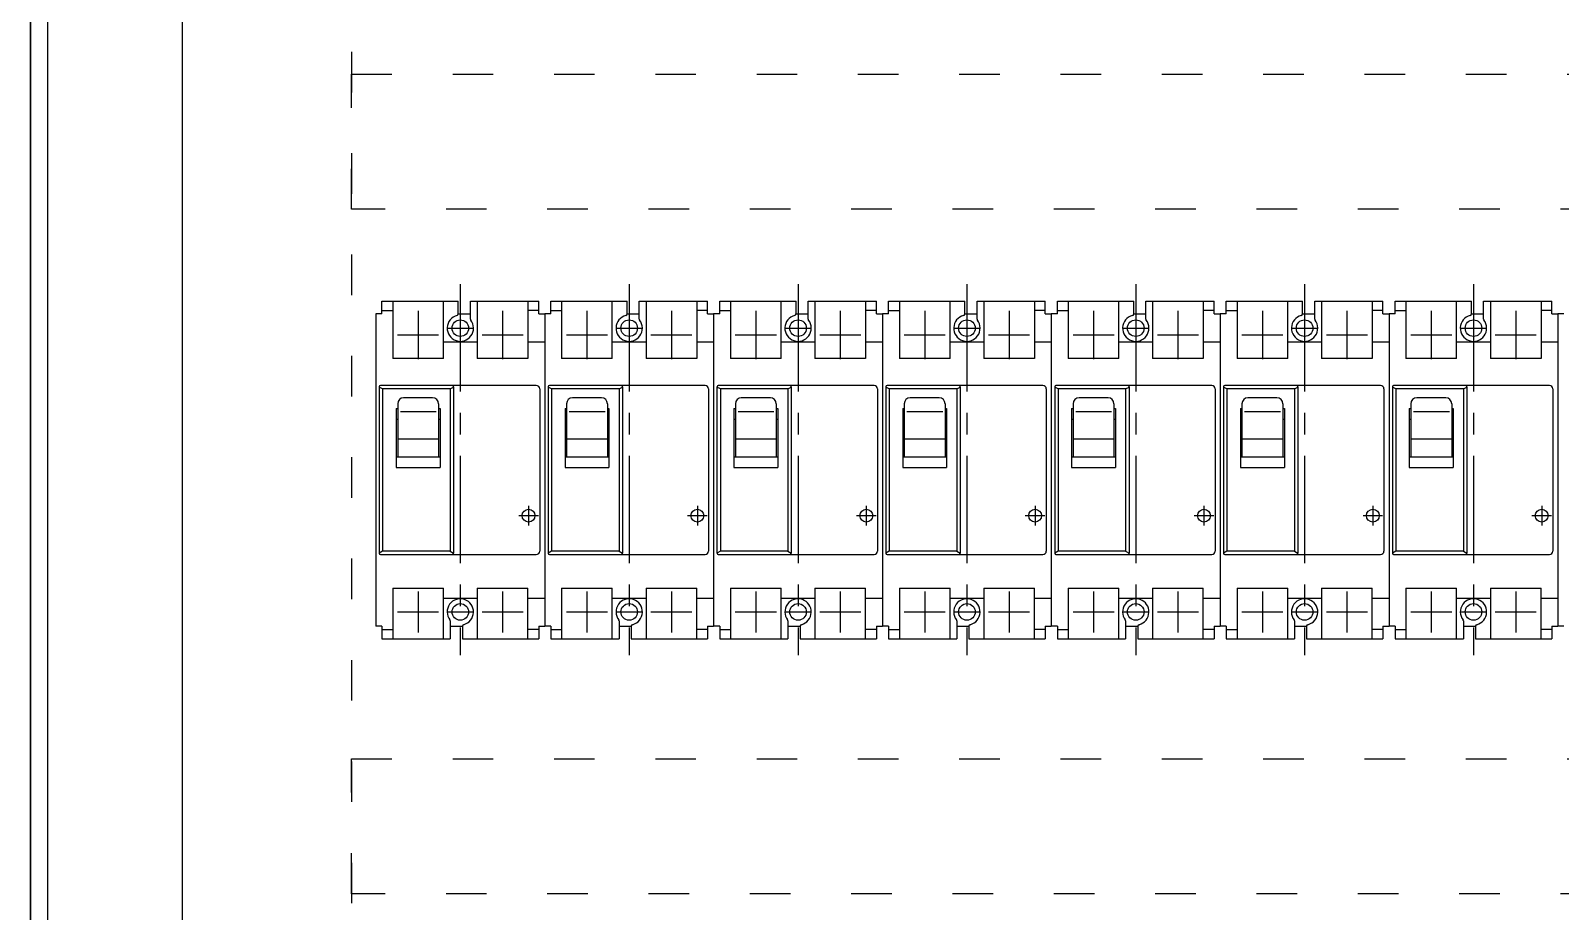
# Model space of a CAD drawing. Header units: millimetres. Extents: x 14879 to 38758, y -20740 to 1136.
# Drawn here: x 37317.1 to 37770.1, y -7125.3 to -6864.5 of the extents above; entities that cross this region are included whole.
import ezdxf

# ---------------------------------------------------------------- set-up
doc = ezdxf.new("R2010")
doc.units = ezdxf.units.MM
doc.linetypes.add('ACAD_ISO03W100', pattern=[30, 12, -18])
doc.linetypes.add('CENTER', pattern=[50.8, 31.75, -6.35, 6.35, -6.35])
doc.layers.add('F01_OUT', color=6, linetype='Continuous')
doc.layers.add('F03_CNT', color=1, linetype='CENTER')

msp = doc.modelspace()

# ---------------------------------------------------------------- linework, layer by layer
for p, q in [((37317.11, -5903.36), (37317.11, -7858.36)), ((37317.11, -7903.36), (37317.11, -5903.36)), ((37317.11, -7903.36), (37317.11, -5903.36)), ((37317.11, -5903.36), (37317.11, -7858.36)), ((37317.11, -7903.36), (37317.11, -5903.36)), ((37317.11, -5903.36), (37317.11, -7858.36)), ((37322.11, -5908.36), (37322.11, -7898.36)), ((37362.11, -7858.36), (37362.11, -5948.36))]:
    msp.add_line(p, q)
at = {"color": 1, "linetype": 'ACAD_ISO03W100'}
for points in [[(37362.11, -6510.84), (37412.11, -6510.84), (37412.11, -7776.75), (37362.11, -7776.75)], [(37412.11, -6917.42), (37412.11, -6877.42), (38022.12, -6877.42), (38022.12, -6917.42)], [(37412.11, -7120.06), (37412.11, -7080.06), (38022.12, -7080.06), (38022.12, -7120.06)]]:
    msp.add_lwpolyline(points, close=True, dxfattribs=at)
at = {"layer": 'F01_OUT'}
for p, q in [((37421.16, -6948.36), (37419.36, -6948.36)), ((37419.36, -6948.36), (37419.36, -7040.86)), ((37421.16, -6948.36), (37421.16, -6944.61)), ((37421.16, -6944.61), (37443.76, -6944.61)), ((37421.16, -6947.41), (37424.36, -6947.41)), ((37424.36, -6944.61), (37424.36, -6961.61)), ((37439.36, -6961.61), (37439.36, -6944.61)), ((37443.76, -6948.35), (37443.76, -6944.61)), ((37443.76, -6948.36), (37447.36, -6948.36)), ((37447.36, -6949.94), (37447.36, -6944.61)), ((37447.36, -6944.61), (37467.56, -6944.61)), ((37449.36, -6944.61), (37449.36, -6961.61)), ((37464.36, -6944.61), (37464.36, -6961.61)), ((37467.56, -6947.41), (37464.36, -6947.41)), ((37467.56, -6948.36), (37467.56, -6944.61)), ((37467.56, -6948.36), (37469.36, -6948.36)), ((37469.36, -6948.36), (37469.36, -7040.86)), ((37471.16, -6948.36), (37469.36, -6948.36)), ((37469.36, -6948.36), (37469.36, -7040.86)), ((37471.16, -6948.36), (37471.16, -6944.61)), ((37471.16, -6944.61), (37493.76, -6944.61)), ((37471.16, -6947.41), (37474.36, -6947.41)), ((37474.36, -6944.61), (37474.36, -6961.61)), ((37489.36, -6961.61), (37489.36, -6944.61)), ((37493.76, -6948.35), (37493.76, -6944.61)), ((37493.76, -6948.36), (37497.36, -6948.36)), ((37497.36, -6949.94), (37497.36, -6944.61)), ((37497.36, -6944.61), (37517.56, -6944.61)), ((37499.36, -6944.61), (37499.36, -6961.61)), ((37514.36, -6944.61), (37514.36, -6961.61)), ((37517.56, -6947.41), (37514.36, -6947.41)), ((37517.56, -6948.36), (37517.56, -6944.61)), ((37517.56, -6948.36), (37519.36, -6948.36)), ((37519.36, -6948.36), (37519.36, -7040.86)), ((37521.16, -6948.36), (37519.36, -6948.36)), ((37519.36, -6948.36), (37519.36, -7040.86)), ((37521.16, -6948.36), (37521.16, -6944.61)), ((37521.16, -6944.61), (37543.76, -6944.61)), ((37521.16, -6947.41), (37524.36, -6947.41)), ((37524.36, -6944.61), (37524.36, -6961.61)), ((37539.36, -6961.61), (37539.36, -6944.61)), ((37543.76, -6948.35), (37543.76, -6944.61)), ((37543.76, -6948.36), (37547.36, -6948.36)), ((37547.36, -6949.94), (37547.36, -6944.61)), ((37547.36, -6944.61), (37567.56, -6944.61)), ((37549.36, -6944.61), (37549.36, -6961.61)), ((37564.36, -6944.61), (37564.36, -6961.61)), ((37567.56, -6947.41), (37564.36, -6947.41)), ((37567.56, -6948.36), (37567.56, -6944.61)), ((37567.56, -6948.36), (37569.36, -6948.36)), ((37569.36, -6948.36), (37569.36, -7040.86)), ((37571.16, -6948.36), (37569.36, -6948.36)), ((37569.36, -6948.36), (37569.36, -7040.86)), ((37571.16, -6948.36), (37571.16, -6944.61)), ((37571.16, -6944.61), (37593.76, -6944.61)), ((37571.16, -6947.41), (37574.36, -6947.41)), ((37574.36, -6944.61), (37574.36, -6961.61)), ((37589.36, -6961.61), (37589.36, -6944.61)), ((37593.76, -6948.35), (37593.76, -6944.61)), ((37593.76, -6948.36), (37597.36, -6948.36)), ((37597.36, -6949.94), (37597.36, -6944.61)), ((37597.36, -6944.61), (37617.56, -6944.61)), ((37599.36, -6944.61), (37599.36, -6961.61)), ((37614.36, -6944.61), (37614.36, -6961.61)), ((37617.56, -6947.41), (37614.36, -6947.41)), ((37617.56, -6948.36), (37617.56, -6944.61)), ((37617.56, -6948.36), (37619.36, -6948.36)), ((37619.36, -6948.36), (37619.36, -7040.86)), ((37621.16, -6948.36), (37619.36, -6948.36)), ((37619.36, -6948.36), (37619.36, -7040.86)), ((37621.16, -6948.36), (37621.16, -6944.61)), ((37621.16, -6944.61), (37643.76, -6944.61)), ((37621.16, -6947.41), (37624.36, -6947.41)), ((37624.36, -6944.61), (37624.36, -6961.61)), ((37639.36, -6961.61), (37639.36, -6944.61)), ((37643.76, -6948.35), (37643.76, -6944.61)), ((37643.76, -6948.36), (37647.36, -6948.36)), ((37647.36, -6949.94), (37647.36, -6944.61)), ((37647.36, -6944.61), (37667.56, -6944.61)), ((37649.36, -6944.61), (37649.36, -6961.61)), ((37664.36, -6944.61), (37664.36, -6961.61)), ((37667.56, -6947.41), (37664.36, -6947.41)), ((37667.56, -6948.36), (37667.56, -6944.61)), ((37667.56, -6948.36), (37669.36, -6948.36)), ((37669.36, -6948.36), (37669.36, -7040.86)), ((37671.16, -6948.36), (37669.36, -6948.36)), ((37669.36, -6948.36), (37669.36, -7040.86)), ((37671.16, -6948.36), (37671.16, -6944.61)), ((37671.16, -6944.61), (37693.76, -6944.61)), ((37671.16, -6947.41), (37674.36, -6947.41)), ((37674.36, -6944.61), (37674.36, -6961.61)), ((37689.36, -6961.61), (37689.36, -6944.61)), ((37693.76, -6948.35), (37693.76, -6944.61)), ((37693.76, -6948.36), (37697.36, -6948.36)), ((37697.36, -6949.94), (37697.36, -6944.61)), ((37697.36, -6944.61), (37717.56, -6944.61)), ((37699.36, -6944.61), (37699.36, -6961.61)), ((37714.36, -6944.61), (37714.36, -6961.61)), ((37717.56, -6947.41), (37714.36, -6947.41)), ((37717.56, -6948.36), (37717.56, -6944.61)), ((37717.56, -6948.36), (37719.36, -6948.36)), ((37719.36, -6948.36), (37719.36, -7040.86)), ((37721.16, -6948.36), (37719.36, -6948.36)), ((37719.36, -6948.36), (37719.36, -7040.86)), ((37721.16, -6948.36), (37721.16, -6944.61)), ((37721.16, -6944.61), (37743.76, -6944.61)), ((37721.16, -6947.41), (37724.36, -6947.41)), ((37724.36, -6944.61), (37724.36, -6961.61)), ((37739.36, -6961.61), (37739.36, -6944.61)), ((37743.76, -6948.35), (37743.76, -6944.61)), ((37743.76, -6948.36), (37747.36, -6948.36)), ((37747.36, -6949.94), (37747.36, -6944.61)), ((37747.36, -6944.61), (37767.56, -6944.61)), ((37749.36, -6944.61), (37749.36, -6961.61)), ((37764.36, -6944.61), (37764.36, -6961.61)), ((37767.56, -6947.41), (37764.36, -6947.41)), ((37767.56, -6948.36), (37767.56, -6944.61)), ((37767.56, -6948.36), (37769.36, -6948.36)), ((37769.36, -6948.36), (37769.36, -7040.86)), ((37771.16, -6948.36), (37769.36, -6948.36)), ((37769.36, -6948.36), (37769.36, -7040.86)), ((37449.36, -6956.71), (37439.36, -6956.71)), ((37469.36, -6956.71), (37464.36, -6956.71)), ((37499.36, -6956.71), (37489.36, -6956.71)), ((37519.36, -6956.71), (37514.36, -6956.71)), ((37549.36, -6956.71), (37539.36, -6956.71)), ((37569.36, -6956.71), (37564.36, -6956.71)), ((37599.36, -6956.71), (37589.36, -6956.71)), ((37619.36, -6956.71), (37614.36, -6956.71)), ((37649.36, -6956.71), (37639.36, -6956.71)), ((37669.36, -6956.71), (37664.36, -6956.71)), ((37699.36, -6956.71), (37689.36, -6956.71)), ((37719.36, -6956.71), (37714.36, -6956.71)), ((37749.36, -6956.71), (37739.36, -6956.71)), ((37769.36, -6956.71), (37764.36, -6956.71)), ((37439.36, -6961.61), (37424.36, -6961.61)), ((37464.36, -6961.61), (37449.36, -6961.61)), ((37489.36, -6961.61), (37474.36, -6961.61)), ((37514.36, -6961.61), (37499.36, -6961.61)), ((37539.36, -6961.61), (37524.36, -6961.61)), ((37564.36, -6961.61), (37549.36, -6961.61)), ((37589.36, -6961.61), (37574.36, -6961.61)), ((37614.36, -6961.61), (37599.36, -6961.61)), ((37639.36, -6961.61), (37624.36, -6961.61)), ((37664.36, -6961.61), (37649.36, -6961.61)), ((37689.36, -6961.61), (37674.36, -6961.61)), ((37714.36, -6961.61), (37699.36, -6961.61)), ((37739.36, -6961.61), (37724.36, -6961.61)), ((37764.36, -6961.61), (37749.36, -6961.61)), ((37420.36, -6969.96), (37420.36, -7019.25)), ((37421.36, -6970.61), (37420.36, -6970.03)), ((37466.86, -6969.61), (37420.72, -6969.61)), ((37441.36, -6970.61), (37421.36, -6970.61)), ((37421.36, -6970.61), (37421.36, -7018.61)), ((37441.36, -6970.61), (37442.36, -6970.03)), ((37441.36, -6970.61), (37441.36, -7018.61)), ((37442.36, -6969.96), (37442.36, -7019.25)), ((37467.86, -6970.61), (37467.86, -7018.61)), ((37470.36, -6969.96), (37470.36, -7019.25)), ((37471.36, -6970.61), (37470.36, -6970.03)), ((37516.86, -6969.61), (37470.72, -6969.61)), ((37491.36, -6970.61), (37471.36, -6970.61)), ((37471.36, -6970.61), (37471.36, -7018.61)), ((37491.36, -6970.61), (37492.36, -6970.03)), ((37491.36, -6970.61), (37491.36, -7018.61)), ((37492.36, -6969.96), (37492.36, -7019.25)), ((37517.86, -6970.61), (37517.86, -7018.61)), ((37520.36, -6969.96), (37520.36, -7019.25)), ((37521.36, -6970.61), (37520.36, -6970.03)), ((37566.86, -6969.61), (37520.72, -6969.61)), ((37541.36, -6970.61), (37521.36, -6970.61)), ((37521.36, -6970.61), (37521.36, -7018.61)), ((37541.36, -6970.61), (37542.36, -6970.03)), ((37541.36, -6970.61), (37541.36, -7018.61)), ((37542.36, -6969.96), (37542.36, -7019.25)), ((37567.86, -6970.61), (37567.86, -7018.61)), ((37570.36, -6969.96), (37570.36, -7019.25)), ((37571.36, -6970.61), (37570.36, -6970.03)), ((37616.86, -6969.61), (37570.72, -6969.61)), ((37591.36, -6970.61), (37571.36, -6970.61)), ((37571.36, -6970.61), (37571.36, -7018.61)), ((37591.36, -6970.61), (37592.36, -6970.03)), ((37591.36, -6970.61), (37591.36, -7018.61)), ((37592.36, -6969.96), (37592.36, -7019.25)), ((37617.86, -6970.61), (37617.86, -7018.61)), ((37620.36, -6969.96), (37620.36, -7019.25)), ((37621.36, -6970.61), (37620.36, -6970.03)), ((37666.86, -6969.61), (37620.72, -6969.61)), ((37641.36, -6970.61), (37621.36, -6970.61)), ((37621.36, -6970.61), (37621.36, -7018.61)), ((37641.36, -6970.61), (37642.36, -6970.03)), ((37641.36, -6970.61), (37641.36, -7018.61)), ((37642.36, -6969.96), (37642.36, -7019.25)), ((37667.86, -6970.61), (37667.86, -7018.61)), ((37670.36, -6969.96), (37670.36, -7019.25)), ((37671.36, -6970.61), (37670.36, -6970.03)), ((37716.86, -6969.61), (37670.72, -6969.61)), ((37691.36, -6970.61), (37671.36, -6970.61)), ((37671.36, -6970.61), (37671.36, -7018.61)), ((37691.36, -6970.61), (37692.36, -6970.03)), ((37691.36, -6970.61), (37691.36, -7018.61)), ((37692.36, -6969.96), (37692.36, -7019.25)), ((37717.86, -6970.61), (37717.86, -7018.61)), ((37720.36, -6969.96), (37720.36, -7019.25)), ((37721.36, -6970.61), (37720.36, -6970.03)), ((37766.86, -6969.61), (37720.72, -6969.61)), ((37741.36, -6970.61), (37721.36, -6970.61)), ((37721.36, -6970.61), (37721.36, -7018.61)), ((37741.36, -6970.61), (37742.36, -6970.03)), ((37741.36, -6970.61), (37741.36, -7018.61)), ((37742.36, -6969.96), (37742.36, -7019.25)), ((37767.86, -6970.61), (37767.86, -7018.61)), ((37425.81, -6974.97), (37425.81, -6990.71)), ((37436.16, -6973.22), (37427.56, -6973.22)), ((37437.91, -6974.97), (37437.91, -6990.71)), ((37475.81, -6974.97), (37475.81, -6990.71)), ((37486.16, -6973.22), (37477.56, -6973.22)), ((37487.91, -6974.97), (37487.91, -6990.71)), ((37525.81, -6974.97), (37525.81, -6990.71)), ((37536.16, -6973.22), (37527.56, -6973.22)), ((37537.91, -6974.97), (37537.91, -6990.71)), ((37575.81, -6974.97), (37575.81, -6990.71)), ((37586.16, -6973.22), (37577.56, -6973.22)), ((37587.91, -6974.97), (37587.91, -6990.71)), ((37625.81, -6974.97), (37625.81, -6990.71)), ((37636.16, -6973.22), (37627.56, -6973.22)), ((37637.91, -6974.97), (37637.91, -6990.71)), ((37675.81, -6974.97), (37675.81, -6990.71)), ((37686.16, -6973.22), (37677.56, -6973.22)), ((37687.91, -6974.97), (37687.91, -6990.71)), ((37725.81, -6974.97), (37725.81, -6990.71)), ((37736.16, -6973.22), (37727.56, -6973.22)), ((37737.91, -6974.97), (37737.91, -6990.71)), ((37425.36, -6976.36), (37425.36, -6993.86)), ((37425.36, -6976.36), (37425.81, -6976.36)), ((37425.36, -6979.51), (37425.81, -6979.51)), ((37437.22, -6977.33), (37426.6, -6977.33)), ((37437.91, -6976.36), (37438.36, -6976.36)), ((37437.91, -6979.51), (37438.36, -6979.51)), ((37438.36, -6976.36), (37438.36, -6993.86)), ((37475.36, -6976.36), (37475.36, -6993.86)), ((37475.36, -6976.36), (37475.81, -6976.36)), ((37475.36, -6979.51), (37475.81, -6979.51)), ((37487.22, -6977.33), (37476.6, -6977.33)), ((37487.91, -6976.36), (37488.36, -6976.36)), ((37487.91, -6979.51), (37488.36, -6979.51)), ((37488.36, -6976.36), (37488.36, -6993.86)), ((37525.36, -6976.36), (37525.36, -6993.86)), ((37525.36, -6976.36), (37525.81, -6976.36)), ((37525.36, -6979.51), (37525.81, -6979.51)), ((37537.22, -6977.33), (37526.6, -6977.33)), ((37537.91, -6976.36), (37538.36, -6976.36)), ((37537.91, -6979.51), (37538.36, -6979.51)), ((37538.36, -6976.36), (37538.36, -6993.86)), ((37575.36, -6976.36), (37575.36, -6993.86)), ((37575.36, -6976.36), (37575.81, -6976.36)), ((37575.36, -6979.51), (37575.81, -6979.51)), ((37587.22, -6977.33), (37576.6, -6977.33)), ((37587.91, -6976.36), (37588.36, -6976.36)), ((37587.91, -6979.51), (37588.36, -6979.51)), ((37588.36, -6976.36), (37588.36, -6993.86)), ((37625.36, -6976.36), (37625.36, -6993.86)), ((37625.36, -6976.36), (37625.81, -6976.36)), ((37625.36, -6979.51), (37625.81, -6979.51)), ((37637.22, -6977.33), (37626.6, -6977.33)), ((37637.91, -6976.36), (37638.36, -6976.36)), ((37637.91, -6979.51), (37638.36, -6979.51)), ((37638.36, -6976.36), (37638.36, -6993.86)), ((37675.36, -6976.36), (37675.36, -6993.86)), ((37675.36, -6976.36), (37675.81, -6976.36)), ((37675.36, -6979.51), (37675.81, -6979.51)), ((37687.22, -6977.33), (37676.6, -6977.33)), ((37687.91, -6976.36), (37688.36, -6976.36)), ((37687.91, -6979.51), (37688.36, -6979.51)), ((37688.36, -6976.36), (37688.36, -6993.86)), ((37725.36, -6976.36), (37725.36, -6993.86)), ((37725.36, -6976.36), (37725.81, -6976.36)), ((37725.36, -6979.51), (37725.81, -6979.51)), ((37737.22, -6977.33), (37726.6, -6977.33)), ((37737.91, -6976.36), (37738.36, -6976.36)), ((37737.91, -6979.51), (37738.36, -6979.51)), ((37738.36, -6976.36), (37738.36, -6993.86)), ((37425.81, -6985.33), (37437.91, -6985.33)), ((37475.81, -6985.33), (37487.91, -6985.33)), ((37525.81, -6985.33), (37537.91, -6985.33)), ((37575.81, -6985.33), (37587.91, -6985.33)), ((37625.81, -6985.33), (37637.91, -6985.33)), ((37675.81, -6985.33), (37687.91, -6985.33)), ((37725.81, -6985.33), (37737.91, -6985.33)), ((37425.36, -6990.71), (37438.36, -6990.71)), ((37425.36, -6993.86), (37438.36, -6993.86)), ((37475.36, -6990.71), (37488.36, -6990.71)), ((37475.36, -6993.86), (37488.36, -6993.86)), ((37525.36, -6990.71), (37538.36, -6990.71)), ((37525.36, -6993.86), (37538.36, -6993.86)), ((37575.36, -6990.71), (37588.36, -6990.71)), ((37575.36, -6993.86), (37588.36, -6993.86)), ((37625.36, -6990.71), (37638.36, -6990.71)), ((37625.36, -6993.86), (37638.36, -6993.86)), ((37675.36, -6990.71), (37688.36, -6990.71)), ((37675.36, -6993.86), (37688.36, -6993.86)), ((37725.36, -6990.71), (37738.36, -6990.71)), ((37725.36, -6993.86), (37738.36, -6993.86)), ((37421.36, -7018.61), (37420.36, -7019.18)), ((37420.72, -7019.61), (37466.86, -7019.61)), ((37441.36, -7018.61), (37421.36, -7018.61)), ((37441.36, -7018.61), (37442.36, -7019.18)), ((37471.36, -7018.61), (37470.36, -7019.18)), ((37470.72, -7019.61), (37516.86, -7019.61)), ((37491.36, -7018.61), (37471.36, -7018.61)), ((37491.36, -7018.61), (37492.36, -7019.18)), ((37521.36, -7018.61), (37520.36, -7019.18)), ((37520.72, -7019.61), (37566.86, -7019.61)), ((37541.36, -7018.61), (37521.36, -7018.61)), ((37541.36, -7018.61), (37542.36, -7019.18)), ((37571.36, -7018.61), (37570.36, -7019.18)), ((37570.72, -7019.61), (37616.86, -7019.61)), ((37591.36, -7018.61), (37571.36, -7018.61)), ((37591.36, -7018.61), (37592.36, -7019.18)), ((37621.36, -7018.61), (37620.36, -7019.18)), ((37620.72, -7019.61), (37666.86, -7019.61)), ((37641.36, -7018.61), (37621.36, -7018.61)), ((37641.36, -7018.61), (37642.36, -7019.18)), ((37671.36, -7018.61), (37670.36, -7019.18)), ((37670.72, -7019.61), (37716.86, -7019.61)), ((37691.36, -7018.61), (37671.36, -7018.61)), ((37691.36, -7018.61), (37692.36, -7019.18)), ((37721.36, -7018.61), (37720.36, -7019.18)), ((37720.72, -7019.61), (37766.86, -7019.61)), ((37741.36, -7018.61), (37721.36, -7018.61)), ((37741.36, -7018.61), (37742.36, -7019.18)), ((37424.36, -7029.61), (37424.36, -7044.61)), ((37424.36, -7029.61), (37439.36, -7029.61)), ((37439.36, -7044.61), (37439.36, -7029.61)), ((37449.36, -7029.61), (37449.36, -7044.61)), ((37449.36, -7029.61), (37464.36, -7029.61)), ((37464.36, -7044.61), (37464.36, -7029.61)), ((37474.36, -7029.61), (37474.36, -7044.61)), ((37474.36, -7029.61), (37489.36, -7029.61)), ((37489.36, -7044.61), (37489.36, -7029.61)), ((37499.36, -7029.61), (37499.36, -7044.61)), ((37499.36, -7029.61), (37514.36, -7029.61)), ((37514.36, -7044.61), (37514.36, -7029.61)), ((37524.36, -7029.61), (37524.36, -7044.61)), ((37524.36, -7029.61), (37539.36, -7029.61)), ((37539.36, -7044.61), (37539.36, -7029.61)), ((37549.36, -7029.61), (37549.36, -7044.61)), ((37549.36, -7029.61), (37564.36, -7029.61)), ((37564.36, -7044.61), (37564.36, -7029.61)), ((37574.36, -7029.61), (37574.36, -7044.61)), ((37574.36, -7029.61), (37589.36, -7029.61)), ((37589.36, -7044.61), (37589.36, -7029.61)), ((37599.36, -7029.61), (37599.36, -7044.61)), ((37599.36, -7029.61), (37614.36, -7029.61)), ((37614.36, -7044.61), (37614.36, -7029.61)), ((37624.36, -7029.61), (37624.36, -7044.61)), ((37624.36, -7029.61), (37639.36, -7029.61)), ((37639.36, -7044.61), (37639.36, -7029.61)), ((37649.36, -7029.61), (37649.36, -7044.61)), ((37649.36, -7029.61), (37664.36, -7029.61)), ((37664.36, -7044.61), (37664.36, -7029.61)), ((37674.36, -7029.61), (37674.36, -7044.61)), ((37674.36, -7029.61), (37689.36, -7029.61)), ((37689.36, -7044.61), (37689.36, -7029.61)), ((37699.36, -7029.61), (37699.36, -7044.61)), ((37699.36, -7029.61), (37714.36, -7029.61)), ((37714.36, -7044.61), (37714.36, -7029.61)), ((37724.36, -7029.61), (37724.36, -7044.61)), ((37724.36, -7029.61), (37739.36, -7029.61)), ((37739.36, -7044.61), (37739.36, -7029.61)), ((37749.36, -7029.61), (37749.36, -7044.61)), ((37749.36, -7029.61), (37764.36, -7029.61)), ((37764.36, -7044.61), (37764.36, -7029.61)), ((37449.36, -7032.61), (37439.36, -7032.61)), ((37469.36, -7032.61), (37464.36, -7032.61)), ((37499.36, -7032.61), (37489.36, -7032.61)), ((37519.36, -7032.61), (37514.36, -7032.61)), ((37549.36, -7032.61), (37539.36, -7032.61)), ((37569.36, -7032.61), (37564.36, -7032.61)), ((37599.36, -7032.61), (37589.36, -7032.61)), ((37619.36, -7032.61), (37614.36, -7032.61)), ((37649.36, -7032.61), (37639.36, -7032.61)), ((37669.36, -7032.61), (37664.36, -7032.61)), ((37699.36, -7032.61), (37689.36, -7032.61)), ((37719.36, -7032.61), (37714.36, -7032.61)), ((37749.36, -7032.61), (37739.36, -7032.61)), ((37769.36, -7032.61), (37764.36, -7032.61)), ((37440.46, -7036.6), (37440.46, -7036.62)), ((37441.36, -7039.27), (37441.36, -7044.61)), ((37490.46, -7036.6), (37490.46, -7036.62)), ((37491.36, -7039.27), (37491.36, -7044.61)), ((37540.46, -7036.6), (37540.46, -7036.62)), ((37541.36, -7039.27), (37541.36, -7044.61)), ((37590.46, -7036.6), (37590.46, -7036.62)), ((37591.36, -7039.27), (37591.36, -7044.61)), ((37640.46, -7036.6), (37640.46, -7036.62)), ((37641.36, -7039.27), (37641.36, -7044.61)), ((37690.46, -7036.6), (37690.46, -7036.62)), ((37691.36, -7039.27), (37691.36, -7044.61)), ((37740.46, -7036.6), (37740.46, -7036.62)), ((37741.36, -7039.27), (37741.36, -7044.61)), ((37421.16, -7040.86), (37419.36, -7040.86)), ((37421.16, -7040.86), (37421.16, -7044.61)), ((37421.16, -7041.81), (37424.36, -7041.81)), ((37441.36, -7040.86), (37444.96, -7040.86)), ((37444.96, -7040.87), (37444.96, -7044.61)), ((37467.56, -7041.81), (37464.36, -7041.81)), ((37467.56, -7040.86), (37469.36, -7040.86)), ((37467.56, -7040.86), (37467.56, -7044.61)), ((37471.16, -7040.86), (37469.36, -7040.86)), ((37471.16, -7040.86), (37471.16, -7044.61)), ((37471.16, -7041.81), (37474.36, -7041.81)), ((37491.36, -7040.86), (37494.96, -7040.86)), ((37494.96, -7040.87), (37494.96, -7044.61)), ((37517.56, -7041.81), (37514.36, -7041.81)), ((37517.56, -7040.86), (37519.36, -7040.86)), ((37517.56, -7040.86), (37517.56, -7044.61)), ((37521.16, -7040.86), (37519.36, -7040.86)), ((37521.16, -7040.86), (37521.16, -7044.61)), ((37521.16, -7041.81), (37524.36, -7041.81)), ((37541.36, -7040.86), (37544.96, -7040.86)), ((37544.96, -7040.87), (37544.96, -7044.61)), ((37567.56, -7041.81), (37564.36, -7041.81)), ((37567.56, -7040.86), (37569.36, -7040.86)), ((37567.56, -7040.86), (37567.56, -7044.61)), ((37571.16, -7040.86), (37569.36, -7040.86)), ((37571.16, -7040.86), (37571.16, -7044.61)), ((37571.16, -7041.81), (37574.36, -7041.81)), ((37591.36, -7040.86), (37594.96, -7040.86)), ((37594.96, -7040.87), (37594.96, -7044.61)), ((37617.56, -7041.81), (37614.36, -7041.81)), ((37617.56, -7040.86), (37619.36, -7040.86)), ((37617.56, -7040.86), (37617.56, -7044.61)), ((37621.16, -7040.86), (37619.36, -7040.86)), ((37621.16, -7040.86), (37621.16, -7044.61)), ((37621.16, -7041.81), (37624.36, -7041.81)), ((37641.36, -7040.86), (37644.96, -7040.86)), ((37644.96, -7040.87), (37644.96, -7044.61)), ((37667.56, -7041.81), (37664.36, -7041.81)), ((37667.56, -7040.86), (37669.36, -7040.86)), ((37667.56, -7040.86), (37667.56, -7044.61)), ((37671.16, -7040.86), (37669.36, -7040.86)), ((37671.16, -7040.86), (37671.16, -7044.61)), ((37671.16, -7041.81), (37674.36, -7041.81)), ((37691.36, -7040.86), (37694.96, -7040.86)), ((37694.96, -7040.87), (37694.96, -7044.61)), ((37717.56, -7041.81), (37714.36, -7041.81)), ((37717.56, -7040.86), (37719.36, -7040.86)), ((37717.56, -7040.86), (37717.56, -7044.61)), ((37721.16, -7040.86), (37719.36, -7040.86)), ((37721.16, -7040.86), (37721.16, -7044.61)), ((37721.16, -7041.81), (37724.36, -7041.81)), ((37741.36, -7040.86), (37744.96, -7040.86)), ((37744.96, -7040.87), (37744.96, -7044.61)), ((37767.56, -7041.81), (37764.36, -7041.81)), ((37767.56, -7040.86), (37769.36, -7040.86)), ((37767.56, -7040.86), (37767.56, -7044.61)), ((37771.16, -7040.86), (37769.36, -7040.86)), ((37421.16, -7044.61), (37441.36, -7044.61)), ((37444.96, -7044.61), (37467.56, -7044.61)), ((37471.16, -7044.61), (37491.36, -7044.61)), ((37494.96, -7044.61), (37517.56, -7044.61)), ((37521.16, -7044.61), (37541.36, -7044.61)), ((37544.96, -7044.61), (37567.56, -7044.61)), ((37571.16, -7044.61), (37591.36, -7044.61)), ((37594.96, -7044.61), (37617.56, -7044.61)), ((37621.16, -7044.61), (37641.36, -7044.61)), ((37644.96, -7044.61), (37667.56, -7044.61)), ((37671.16, -7044.61), (37691.36, -7044.61)), ((37694.96, -7044.61), (37717.56, -7044.61)), ((37721.16, -7044.61), (37741.36, -7044.61)), ((37744.96, -7044.61), (37767.56, -7044.61))]:
    msp.add_line(p, q, dxfattribs=at)
for centre, radius in [((37444.36, -6952.61), 2.45), ((37494.36, -6952.61), 2.45), ((37544.36, -6952.61), 2.45), ((37594.36, -6952.61), 2.45), ((37644.36, -6952.61), 2.45), ((37694.36, -6952.61), 2.45), ((37744.36, -6952.61), 2.45), ((37464.56, -7008.11), 1.9), ((37514.56, -7008.11), 1.9), ((37564.56, -7008.11), 1.9), ((37614.56, -7008.11), 1.9), ((37664.56, -7008.11), 1.9), ((37714.56, -7008.11), 1.9), ((37764.56, -7008.11), 1.9), ((37444.36, -7036.61), 2.45), ((37494.36, -7036.61), 2.45), ((37544.36, -7036.61), 2.45), ((37594.36, -7036.61), 2.45), ((37644.36, -7036.61), 2.45), ((37694.36, -7036.61), 2.45), ((37744.36, -7036.61), 2.45)]:
    msp.add_circle(centre, radius, dxfattribs=at)
for centre, radius, start, end in [((37443.26, -6948.35), 0.5, 284.4783, 0), ((37493.26, -6948.35), 0.5, 284.4783, 0), ((37543.26, -6948.35), 0.5, 284.4783, 0), ((37593.26, -6948.35), 0.5, 284.4783, 0), ((37643.26, -6948.35), 0.5, 284.4783, 0), ((37693.26, -6948.35), 0.5, 284.4783, 0), ((37743.26, -6948.35), 0.5, 284.4783, 0), ((37444.36, -6952.61), 3.9, 104.4783, 37.3031), ((37447.86, -6949.94), 0.5, 180, 217.3031), ((37494.36, -6952.61), 3.9, 104.4783, 37.3031), ((37497.86, -6949.94), 0.5, 180, 217.3031), ((37544.36, -6952.61), 3.9, 104.4783, 37.3031), ((37547.86, -6949.94), 0.5, 180, 217.3031), ((37594.36, -6952.61), 3.9, 104.4783, 37.3031), ((37597.86, -6949.94), 0.5, 180, 217.3031), ((37644.36, -6952.61), 3.9, 104.4783, 37.3031), ((37647.86, -6949.94), 0.5, 180, 217.3031), ((37694.36, -6952.61), 3.9, 104.4783, 37.3031), ((37697.86, -6949.94), 0.5, 180, 217.3031), ((37744.36, -6952.61), 3.9, 104.4783, 37.3031), ((37747.86, -6949.94), 0.5, 180, 217.3031), ((37420.72, -6969.96), 0.354, 90, 180), ((37442.01, -6969.96), 0.354, 0, 90), ((37466.86, -6970.61), 1, 0, 90), ((37470.72, -6969.96), 0.354, 90, 180), ((37492.01, -6969.96), 0.354, 0, 90), ((37516.86, -6970.61), 1, 0, 90), ((37520.72, -6969.96), 0.354, 90, 180), ((37542.01, -6969.96), 0.354, 0, 90), ((37566.86, -6970.61), 1, 0, 90), ((37570.72, -6969.96), 0.354, 90, 180), ((37592.01, -6969.96), 0.354, 0, 90), ((37616.86, -6970.61), 1, 0, 90), ((37620.72, -6969.96), 0.354, 90, 180), ((37642.01, -6969.96), 0.354, 0, 90), ((37666.86, -6970.61), 1, 0, 90), ((37670.72, -6969.96), 0.354, 90, 180), ((37692.01, -6969.96), 0.354, 0, 90), ((37716.86, -6970.61), 1, 0, 90), ((37720.72, -6969.96), 0.354, 90, 180), ((37742.01, -6969.96), 0.354, 0, 90), ((37766.86, -6970.61), 1, 0, 90), ((37427.56, -6974.97), 1.75, 90, 180), ((37436.16, -6974.97), 1.75, 0, 90), ((37477.56, -6974.97), 1.75, 90, 180), ((37486.16, -6974.97), 1.75, 0, 90), ((37527.56, -6974.97), 1.75, 90, 180), ((37536.16, -6974.97), 1.75, 0, 90), ((37577.56, -6974.97), 1.75, 90, 180), ((37586.16, -6974.97), 1.75, 0, 90), ((37627.56, -6974.97), 1.75, 90, 180), ((37636.16, -6974.97), 1.75, 0, 90), ((37677.56, -6974.97), 1.75, 90, 180), ((37686.16, -6974.97), 1.75, 0, 90), ((37727.56, -6974.97), 1.75, 90, 180), ((37736.16, -6974.97), 1.75, 0, 90), ((37420.72, -7019.25), 0.354, 180, 270), ((37442.01, -7019.25), 0.354, 270, 0), ((37466.86, -7018.61), 1, 270, 360), ((37470.72, -7019.25), 0.354, 180, 270), ((37492.01, -7019.25), 0.354, 270, 0), ((37516.86, -7018.61), 1, 270, 360), ((37520.72, -7019.25), 0.354, 180, 270), ((37542.01, -7019.25), 0.354, 270, 0), ((37566.86, -7018.61), 1, 270, 360), ((37570.72, -7019.25), 0.354, 180, 270), ((37592.01, -7019.25), 0.354, 270, 0), ((37616.86, -7018.61), 1, 270, 360), ((37620.72, -7019.25), 0.354, 180, 270), ((37642.01, -7019.25), 0.354, 270, 0), ((37666.86, -7018.61), 1, 270, 360), ((37670.72, -7019.25), 0.354, 180, 270), ((37692.01, -7019.25), 0.354, 270, 0), ((37716.86, -7018.61), 1, 270, 360), ((37720.72, -7019.25), 0.354, 180, 270), ((37742.01, -7019.25), 0.354, 270, 0), ((37766.86, -7018.61), 1, 270, 360), ((37444.36, -7036.61), 3.9, 284.4767, 217.3005), ((37494.36, -7036.61), 3.9, 284.4767, 217.3005), ((37544.36, -7036.61), 3.9, 284.4767, 217.3005), ((37594.36, -7036.61), 3.9, 284.4767, 217.3005), ((37644.36, -7036.61), 3.9, 284.4767, 217.3005), ((37694.36, -7036.61), 3.9, 284.4767, 217.3005), ((37744.36, -7036.61), 3.9, 284.4767, 217.3005), ((37440.86, -7039.27), 0.5, 0, 37.3005), ((37490.86, -7039.27), 0.5, 0, 37.3005), ((37540.86, -7039.27), 0.5, 0, 37.3005), ((37590.86, -7039.27), 0.5, 0, 37.3005), ((37640.86, -7039.27), 0.5, 0, 37.3005), ((37690.86, -7039.27), 0.5, 0, 37.3005), ((37740.86, -7039.27), 0.5, 0, 37.3005), ((37445.46, -7040.87), 0.5, 104.4767, 180), ((37495.46, -7040.87), 0.5, 104.4767, 180), ((37545.46, -7040.87), 0.5, 104.4767, 180), ((37595.46, -7040.87), 0.5, 104.4767, 180), ((37645.46, -7040.87), 0.5, 104.4767, 180), ((37695.46, -7040.87), 0.5, 104.4767, 180), ((37745.46, -7040.87), 0.5, 104.4767, 180)]:
    msp.add_arc(centre, radius, start, end, dxfattribs=at)
at = {"layer": 'F03_CNT'}
for p, q in [((37444.36, -6939.61), (37444.36, -7049.37)), ((37494.36, -6939.61), (37494.36, -7049.37)), ((37544.36, -6939.61), (37544.36, -7049.37)), ((37594.36, -6939.61), (37594.36, -7049.37)), ((37644.36, -6939.61), (37644.36, -7049.37)), ((37694.36, -6939.61), (37694.36, -7049.37)), ((37744.36, -6939.61), (37744.36, -7049.37)), ((37431.86, -6947.47), (37431.86, -6961.74)), ((37456.86, -6947.47), (37456.86, -6961.74)), ((37481.86, -6947.47), (37481.86, -6961.74)), ((37506.86, -6947.47), (37506.86, -6961.74)), ((37531.86, -6947.47), (37531.86, -6961.74)), ((37556.86, -6947.47), (37556.86, -6961.74)), ((37581.86, -6947.47), (37581.86, -6961.74)), ((37606.86, -6947.47), (37606.86, -6961.74)), ((37631.86, -6947.47), (37631.86, -6961.74)), ((37656.86, -6947.47), (37656.86, -6961.74)), ((37681.86, -6947.47), (37681.86, -6961.74)), ((37706.86, -6947.47), (37706.86, -6961.74)), ((37731.86, -6947.47), (37731.86, -6961.74)), ((37756.86, -6947.47), (37756.86, -6961.74)), ((37440.46, -6952.61), (37448.26, -6952.61)), ((37490.46, -6952.61), (37498.26, -6952.61)), ((37540.46, -6952.61), (37548.26, -6952.61)), ((37590.46, -6952.61), (37598.26, -6952.61)), ((37640.46, -6952.61), (37648.26, -6952.61)), ((37690.46, -6952.61), (37698.26, -6952.61)), ((37740.46, -6952.61), (37748.26, -6952.61)), ((37425.79, -6954.61), (37437.94, -6954.61)), ((37450.79, -6954.61), (37462.94, -6954.61)), ((37475.79, -6954.61), (37487.94, -6954.61)), ((37500.79, -6954.61), (37512.94, -6954.61)), ((37525.79, -6954.61), (37537.94, -6954.61)), ((37550.79, -6954.61), (37562.94, -6954.61)), ((37575.79, -6954.61), (37587.94, -6954.61)), ((37600.79, -6954.61), (37612.94, -6954.61)), ((37625.79, -6954.61), (37637.94, -6954.61)), ((37650.79, -6954.61), (37662.94, -6954.61)), ((37675.79, -6954.61), (37687.94, -6954.61)), ((37700.79, -6954.61), (37712.94, -6954.61)), ((37725.79, -6954.61), (37737.94, -6954.61)), ((37750.79, -6954.61), (37762.94, -6954.61)), ((37464.56, -7005.21), (37464.56, -7011.01)), ((37514.56, -7005.21), (37514.56, -7011.01)), ((37564.56, -7005.21), (37564.56, -7011.01)), ((37614.56, -7005.21), (37614.56, -7011.01)), ((37664.56, -7005.21), (37664.56, -7011.01)), ((37714.56, -7005.21), (37714.56, -7011.01)), ((37764.56, -7005.21), (37764.56, -7011.01)), ((37461.66, -7008.11), (37467.46, -7008.11)), ((37511.66, -7008.11), (37517.46, -7008.11)), ((37561.66, -7008.11), (37567.46, -7008.11)), ((37611.66, -7008.11), (37617.46, -7008.11)), ((37661.66, -7008.11), (37667.46, -7008.11)), ((37711.66, -7008.11), (37717.46, -7008.11)), ((37761.66, -7008.11), (37767.46, -7008.11)), ((37431.86, -7030.53), (37431.86, -7042.68)), ((37456.86, -7030.53), (37456.86, -7042.68)), ((37481.86, -7030.53), (37481.86, -7042.68)), ((37506.86, -7030.53), (37506.86, -7042.68)), ((37531.86, -7030.53), (37531.86, -7042.68)), ((37556.86, -7030.53), (37556.86, -7042.68)), ((37581.86, -7030.53), (37581.86, -7042.68)), ((37606.86, -7030.53), (37606.86, -7042.68)), ((37631.86, -7030.53), (37631.86, -7042.68)), ((37656.86, -7030.53), (37656.86, -7042.68)), ((37681.86, -7030.53), (37681.86, -7042.68)), ((37706.86, -7030.53), (37706.86, -7042.68)), ((37731.86, -7030.53), (37731.86, -7042.68)), ((37756.86, -7030.53), (37756.86, -7042.68)), ((37425.79, -7036.61), (37437.94, -7036.61)), ((37440.46, -7036.61), (37448.26, -7036.61)), ((37450.79, -7036.61), (37462.94, -7036.61)), ((37475.79, -7036.61), (37487.94, -7036.61)), ((37490.46, -7036.61), (37498.26, -7036.61)), ((37500.79, -7036.61), (37512.94, -7036.61)), ((37525.79, -7036.61), (37537.94, -7036.61)), ((37540.46, -7036.61), (37548.26, -7036.61)), ((37550.79, -7036.61), (37562.94, -7036.61)), ((37575.79, -7036.61), (37587.94, -7036.61)), ((37590.46, -7036.61), (37598.26, -7036.61)), ((37600.79, -7036.61), (37612.94, -7036.61)), ((37625.79, -7036.61), (37637.94, -7036.61)), ((37640.46, -7036.61), (37648.26, -7036.61)), ((37650.79, -7036.61), (37662.94, -7036.61)), ((37675.79, -7036.61), (37687.94, -7036.61)), ((37690.46, -7036.61), (37698.26, -7036.61)), ((37700.79, -7036.61), (37712.94, -7036.61)), ((37725.79, -7036.61), (37737.94, -7036.61)), ((37740.46, -7036.61), (37748.26, -7036.61)), ((37750.79, -7036.61), (37762.94, -7036.61))]:
    msp.add_line(p, q, dxfattribs=at)

doc.saveas('drawing.dxf')
